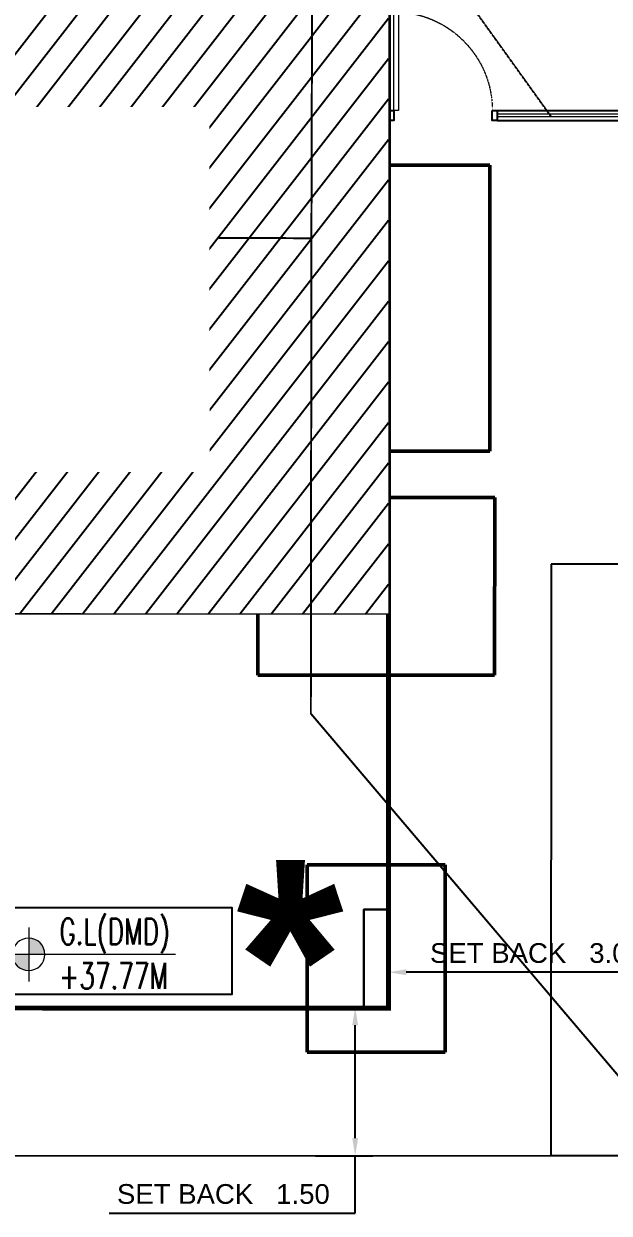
# Model space of a CAD drawing. Header units: centimetres. Extents: x -6122352 to 4157695, y -1694241 to 1947892.
# Drawn here: x 194955 to 200890, y -199364 to -187304 of the extents above; entities that cross this region are included whole.
import ezdxf
from ezdxf.xclip import XClip

# ---------------------------------------------------------------- set-up
doc = ezdxf.new("R2010")
doc.units = ezdxf.units.CM
doc.header["$MEASUREMENT"] = 0
doc.header["$XCLIPFRAME"] = 2
doc.header["$PDMODE"] = 66
doc.header["$PDSIZE"] = 100
for name, pattern in [('23585-XR-AR-END-GROUND FLOOR$0$XR-END-GROUND FLOOR PLAN$0$HIDDEN2', [0.1875, 0.125, -0.0625]), ('DASHED2', [0.375, 0.25, -0.125]), ('XR-AR-END-SETTING OUT PLAN$0$23261-XR-AR-SI-GF$0$HIDDEN', [0.375, 0.25, -0.125]), ('XR-AR-END-SETTING OUT PLAN$0$23585-XR-AR-END-GROUND FLOOR$0$23261-XR-AR-SI-GF$0$HIDDEN', [0.375, 0.25, -0.125]), ('XR-AR-END-SETTING OUT PLAN$0$23585-XR-AR-END-GROUND FLOOR$0$945-4P-1-101-GROUND FLOOR PLAN$0$XR-MIDDLE-GROUND FLOOR PLAN$0$HIDDEN2', [0.1875, 0.125, -0.0625]), ('XR-AR-END-SETTING OUT PLAN$0$23585-XR-AR-END-GROUND FLOOR$0$XR-END-GROUND FLOOR PLAN$0$HIDDEN2', [0.1875, 0.125, -0.0625]), ('XR-AR-END-SETTING OUT PLAN$0$23585-XR-AR-END-GROUND FLOOR$0$XR-END-GROUND FLOOR PLAN$0$xf_6a1$0$DASHED', [0.75, 0.5, -0.25])]:
    doc.linetypes.add(name, pattern=pattern)
doc.layers.add('08-Compound Wall-3', color=5, linetype='Continuous', lineweight=25, true_color=0x0000ff)
doc.layers.add('23585-XR-AR-DAMAC PLOT LIMITS$0$1-End units', color=7, linetype='Continuous', lineweight=5, true_color=0xf8991e)
for name, color, linetype in [('23585-XR-AR-BOUNDARY WALLS AND SETBACKS$0$setback', 7, 'XR-AR-END-SETTING OUT PLAN$0$23261-XR-AR-SI-GF$0$HIDDEN'), ('@MI-MEP', 7, 'Continuous'), ('@MI-REF LAYER', 7, 'Continuous'), ('B_TH_6', 7, 'Continuous'), ('XR-AR-END-SETTING OUT PLAN$0$23585-XR-AR-END-GROUND FLOOR$0$A-Flor-Strs', 1, 'Continuous'), ('XREF1$0$S-LEVELS', 2, 'Continuous'), ('XREF1$0$TYPICAL NEW PROFILE', 3, 'Continuous')]:
    doc.layers.add(name, color=color, linetype=linetype)
for name, color, linetype, lineweight in [('23585-XR-AR-END-GROUND FLOOR$0$A-LOVR-PLAN', 251, 'Continuous', 9), ('@ Foundations', 4, 'DASHED2', 50), ('A-ANNO-TEXT', 3, 'Continuous', 25), ('XR-AR-END-SETTING OUT PLAN$0$23585-XR-AR-END-GROUND FLOOR$0$A-DOOR-FULL', 1, 'Continuous', 9), ('XR-AR-END-SETTING OUT PLAN$0$23585-XR-AR-END-GROUND FLOOR$0$A-EQUP-KITN-PLAN', 202, 'Continuous', 9), ('XR-AR-END-SETTING OUT PLAN$0$23585-XR-AR-END-GROUND FLOOR$0$A-FLOR-OVHD', 9, 'XR-AR-END-SETTING OUT PLAN$0$23585-XR-AR-END-GROUND FLOOR$0$23261-XR-AR-SI-GF$0$HIDDEN', 15), ('XR-AR-END-SETTING OUT PLAN$0$23585-XR-AR-END-GROUND FLOOR$0$A-GLAZ-SILL', 8, 'Continuous', 5), ('XR-AR-END-SETTING OUT PLAN$0$23585-XR-AR-END-GROUND FLOOR$0$A-GLAZ-WNDO', 232, 'Continuous', 9), ('XR-AR-END-SETTING OUT PLAN$0$23585-XR-AR-END-GROUND FLOOR$0$A-LOVR-PLAN', 111, 'Continuous', 9), ('XR-AR-END-SETTING OUT PLAN$0$23585-XR-AR-END-GROUND FLOOR$0$A-WALL', 7, 'Continuous', 30), ('XR-AR-END-SETTING OUT PLAN$0$23585-XR-AR-END-GROUND FLOOR$0$S-COLS', 51, 'Continuous', 40), ('XR-AR-END-SETTING OUT PLAN$0$23585-XR-AR-END-GROUND FLOOR$0$S-COLS-PATT', 8, 'Continuous', 5), ('XREF1$0$36-TAGLVL', 23, 'Continuous', 9)]:
    doc.layers.add(name, color=color, linetype=linetype, lineweight=lineweight)
doc.styles.add('Arial', font='arialbd.ttf')
doc.styles.add('DIMTEXT', font='romans.shx', dxfattribs={"width": 0.8})
doc.styles.get("Standard").update_dxf_attribs({"font": 'arial.ttf'})
doc.styles.add('XREF1$0$DLT_TEXT', font='romans.shx', dxfattribs={"width": 0.7})
doc.dimstyles.new('DIM-25', dxfattribs={"dimscale": 25, "dimtxt": 2.5, "dimasz": 2.5, "dimexe": 1.25, "dimexo": 0.625, "dimgap": 1, "dimtad": 1, "dimdec": 0, "dimdsep": 46, "dimtxsty": 'DIMTEXT', "dimblk": 'AROW', "dimcen": 2.5, "dimse1": 1, "dimse2": 1, "dimclrd": 1, "dimclre": 1, "dimclrt": 2, "dimadec": 0, "dimazin": 0, "dimtfac": 1, "dimtdec": 0, "dimtmove": 0, "dimatfit": 3, "dimfxl": 1, "dimarcsym": 0})
doc.dimstyles.new('LEADER', dxfattribs={"dimtxt": 0.18, "dimasz": 0.25, "dimexe": 0.18, "dimexo": 0.0625, "dimgap": 0.09, "dimtad": 0, "dimtih": 1, "dimtoh": 1, "dimdec": 4, "dimzin": 0, "dimdsep": 46, "dimtxsty": 'Standard', "dimblk": 'DOT', "dimcen": 0.09, "dimadec": 0, "dimazin": 0, "dimtfac": 1, "dimtdec": 4, "dimtofl": 0, "dimtmove": 0, "dimatfit": 3, "dimldrblk": 'DOT', "dimfxl": 1, "dimtolj": 1, "dimtzin": 0, "dimarcsym": 0})
doc.dimstyles.get("Standard").update_dxf_attribs({"dimtxt": 5, "dimasz": 0.5, "dimexe": 0.18, "dimexo": 0.0625, "dimgap": 0.09, "dimtad": 0, "dimtih": 1, "dimtoh": 1, "dimdec": 0, "dimzin": 0, "dimdsep": 46, "dimtxsty": 'Standard', "dimcen": 0.09, "dimadec": 0, "dimazin": 0, "dimtfac": 1, "dimtdec": 0, "dimtofl": 0, "dimtmove": 0, "dimatfit": 3, "dimfxl": 1, "dimtolj": 1, "dimtzin": 0, "dimarcsym": 0})

# ---------------------------------------------------------------- blocks, each defined once
blk = doc.blocks.new('23585-XR-AR-BOUNDARY WALLS AND SETBACKS')
at = {"layer": '23585-XR-AR-BOUNDARY WALLS AND SETBACKS$0$setback', "ltscale": 40, "const_width": 0.05}
blk.add_lwpolyline([(496671.3588816111, 2768910.086935761), (496656.9816435174, 2768923.260532122), (496652.8267570555, 2768918.72615671), (496648.7733982169, 2768914.302401632), (496644.7199982171, 2768909.878601632), (496640.6668023882, 2768905.455006183), (496636.6133982163, 2768901.031201632), (496632.5599982173, 2768896.607401631), (496628.5063484076, 2768892.183547273), (496624.3500695526, 2768887.647603805), (496638.7270828215, 2768874.473577055), (496642.8835524818, 2768879.009850921), (496646.9369508895, 2768883.433649182), (496650.9905757942, 2768887.857476362), (496655.0439508896, 2768892.281249183), (496659.0973737101, 2768896.704874088), (496663.1507508897, 2768901.128649183), (496667.20415089, 2768905.552449183), (496671.3588816111, 2768910.086935761)], dxfattribs=at)
blk = doc.blocks.new('A$C9d9485f6')
at = {"layer": 'A-ANNO-TEXT', "rotation": 312.4881850805905}
blk.add_blockref('23585-XR-AR-BOUNDARY WALLS AND SETBACKS', (-2377088.534775567, -1504219.252137818), dxfattribs=at)
blk = doc.blocks.new('23585-XR-AR-DAMAC PLOT LIMITS')
at = {"layer": '23585-XR-AR-DAMAC PLOT LIMITS$0$1-End units', "color": 251, "true_color": 0x636466}
blk.add_lwpolyline([(496650.6149000004, 2768920.752900001), (496656.7965000002, 2768927.4991), (496674.4914999995, 2768911.285499999), (496668.3101000004, 2768904.539100001)], close=True, dxfattribs=at)
blk = doc.blocks.new('A$Cf093b529')
at = {"layer": 'A-ANNO-TEXT'}
blk.add_blockref('23585-XR-AR-DAMAC PLOT LIMITS', (-495391.9901121984, -2768603.441896566), dxfattribs=at)
blk = doc.blocks.new('A$Cdfac6afe')
at = {"color": 1, "true_color": 0xeb0000, "const_width": 0.008}
blk.add_lwpolyline([(54.30210460536182, -0.0001132907345890999), (54.30212188418955, -23.99998516379856), (45.15206074342132, -24.00014000432566), (39.15205590939149, -24.00017810286954), (33.15205107722431, -24.00021620094776), (27.15219370182604, -24.00011918554083), (21.1521888691932, -24.00015728361905), (15.15204892121255, -24.00004792306572), (9.152044089045376, -24.00008602114394), (-0.0005602119490504265, -24.00012975861318), (0, 0), (9.152174268849194, -7.903296500444412e-05), (15.15231421589851, -0.0001883944496512413), (21.15231904899701, -0.0001502949744462967), (27.15232388256118, -0.000112197594717145), (33.15204614261165, -6.175367161631584e-05), (39.15205097524449, -2.365559339523315e-05), (45.15205580927432, 1.444295048713684e-05)], close=True, dxfattribs=at)
blk = doc.blocks.new('*U35')
for points in [[(91, -5.684341886080801e-14), (41, -5.684341886080801e-14), (41, 1021), (91, 1021)], [(0, 0), (38, -5.684341886080801e-14), (38, -50), (50, -50), (50, -249.999999999997), (0, -249.999999999997)], [(1100, 2.842170943040401e-14), (1062, -2.842170943040401e-14), (1062, -49.99999999999997), (1050, -49.99999999999997), (1050, -249.999999999997), (1100, -249.999999999997)]]:
    blk.add_lwpolyline(points, close=True)
at = {"color": 8, "linetype": 'XR-AR-END-SETTING OUT PLAN$0$23585-XR-AR-END-GROUND FLOOR$0$XR-END-GROUND FLOOR PLAN$0$HIDDEN2'}
blk.add_arc((41, -5.684341886080801e-14), 1021, 1.594950045944486e-15, 90, dxfattribs=at)
at = {"layer": 'XR-AR-END-SETTING OUT PLAN$0$23585-XR-AR-END-GROUND FLOOR$0$A-GLAZ-SILL', "linetype": 'XR-AR-END-SETTING OUT PLAN$0$23585-XR-AR-END-GROUND FLOOR$0$945-4P-1-101-GROUND FLOOR PLAN$0$XR-MIDDLE-GROUND FLOOR PLAN$0$HIDDEN2', "ltscale": 3}
blk.add_lwpolyline([(0, 0), (1100, 0), (1100, -249.999999999997), (0, -249.999999999997)], close=True, dxfattribs=at)
blk = doc.blocks.new('*U37')
for points in [[(91, -5.684341886080801e-14), (41, -5.684341886080801e-14), (41, 1021), (91, 1021)], [(0, 0), (38, -5.684341886080801e-14), (38, -50), (50, -50), (50, -109.9999999801787), (0, -109.9999999801787)], [(1100, 2.842170943040401e-14), (1062, -2.842170943040401e-14), (1062, -49.99999999999997), (1050, -49.99999999999997), (1050, -109.9999999801786), (1100, -109.9999999801786)]]:
    blk.add_lwpolyline(points, close=True)
at = {"color": 8, "linetype": 'XR-AR-END-SETTING OUT PLAN$0$23585-XR-AR-END-GROUND FLOOR$0$XR-END-GROUND FLOOR PLAN$0$HIDDEN2'}
blk.add_arc((41, -5.684341886080801e-14), 1021, 1.594950045944486e-15, 90, dxfattribs=at)
at = {"layer": 'XR-AR-END-SETTING OUT PLAN$0$23585-XR-AR-END-GROUND FLOOR$0$A-GLAZ-SILL', "linetype": 'XR-AR-END-SETTING OUT PLAN$0$23585-XR-AR-END-GROUND FLOOR$0$945-4P-1-101-GROUND FLOOR PLAN$0$XR-MIDDLE-GROUND FLOOR PLAN$0$HIDDEN2', "ltscale": 3}
blk.add_lwpolyline([(0, 0), (1100, 0), (1100, -109.9999999801786), (0, -109.9999999801786)], close=True, dxfattribs=at)
blk = doc.blocks.new('XR-AR-END-SETTING OUT PLAN$0$23585-XR-AR-END-GROUND FLOOR$0$XR-END-GROUND FLOOR PLAN$0$A$C45491A9B')
blk.add_lwpolyline([(-50, 0), (0, 0), (0, 1000), (-50, 1000)], close=True)
at = {"color": 8, "linetype": 'XR-AR-END-SETTING OUT PLAN$0$23585-XR-AR-END-GROUND FLOOR$0$XR-END-GROUND FLOOR PLAN$0$HIDDEN2'}
blk.add_arc((0, -4.547473508864641e-13), 1000, 90, 180, dxfattribs=at)
blk = doc.blocks.new('XR-AR-END-SETTING OUT PLAN$0$23585-XR-AR-END-GROUND FLOOR$0$A$C75a8815d')
at = {"layer": 'XR-AR-END-SETTING OUT PLAN$0$23585-XR-AR-END-GROUND FLOOR$0$S-COLS', "color": 252, "lineweight": 30}
for points in [[(-0.02841067314147949, 3499.999932765961), (-0.02841019630432129, 2699.999933242798), (249.9715893268585, 2699.999932765961), (249.9715902805328, 3499.999933004379)], [(3.814697265625e-06, 0.001664876937866211), (3.814697265625e-06, 550.001665353775), (250.0000038146973, 550.0016646385193), (250.0000038146973, 0.001665115356445312)], [(-0.02838230133056641, -3999.998283624649), (-0.0283818244934082, -2999.99828338623), (249.9716181755066, -2999.998282670975), (249.9716184139252, -3999.998283147812)]]:
    blk.add_lwpolyline(points, close=True, dxfattribs=at)
blk = doc.blocks.new('23585-XR-AR-END-GROUND FLOOR$0$XR-END-GROUND FLOOR PLAN$0$A$C45491A9B')
blk.add_lwpolyline([(-50, 0), (0, 0), (0, 1000), (-50, 1000)], close=True)
at = {"color": 8, "linetype": '23585-XR-AR-END-GROUND FLOOR$0$XR-END-GROUND FLOOR PLAN$0$HIDDEN2'}
blk.add_arc((0, -4.547473508864641e-13), 1000, 90, 180, dxfattribs=at)
blk = doc.blocks.new('XR-AR-END-SETTING OUT PLAN')
at = {"layer": '08-Compound Wall-3'}
for p, q in [((1900.044146533911, 10600.0005848068), (-523.2971514484661, 10600.00058478686)), ((1900.044146533911, 10500.00058480681), (-523.2971514474184, 10500.00058478684))]:
    blk.add_line(p, q, dxfattribs=at)
for points in [[(1950.044146533911, 10600.00060864944), (1900.044146533911, 10600.00060864944), (1900.044145320485, 10500.00060864944), (1950.044146842208, 10500.00060864944)], [(3000.044145816123, 10600.00056898237), (2950.044145816123, 10600.00056898237), (2950.044144602697, 10500.00056898237), (3000.04414612442, 10500.00056898237)]]:
    blk.add_lwpolyline(points, close=True, dxfattribs=at)
at = {"layer": '23585-XR-AR-END-GROUND FLOOR$0$A-LOVR-PLAN'}
blk.add_lwpolyline([(1900.044146839268, 10534.99812595142), (1900.044146839268, 10564.99812595142), (-523.3010777489098, 10564.99812655811), (-523.3010777489098, 10534.99812655811)], close=True, dxfattribs=at)
blk.add_lwpolyline([(1900.044146533911, 10600.00063503276), (1900.044146533911, 10500.00063249208)], dxfattribs=at)
at = {"layer": 'XR-AR-END-SETTING OUT PLAN$0$23585-XR-AR-END-GROUND FLOOR$0$A-EQUP-KITN-PLAN', "color": 8}
for p, q in [((3850.109238997102, 11100.00033140182), (3850.107901349664, 13149.99880361557)), ((5650.107138469815, 11100.00778436661), (3850.109238997102, 11100.00033140182))]:
    blk.add_line(p, q, dxfattribs=at)
at = {"layer": 'XR-AR-END-SETTING OUT PLAN$0$23585-XR-AR-END-GROUND FLOOR$0$A-EQUP-KITN-PLAN', "color": 8, "linetype": 'XR-AR-END-SETTING OUT PLAN$0$23585-XR-AR-END-GROUND FLOOR$0$XR-END-GROUND FLOOR PLAN$0$xf_6a1$0$DASHED'}
blk.add_line((5650.107175782323, 10900.00331449509), (3850.106041803956, 10900.00036239624), dxfattribs=at)
at = {"layer": 'XR-AR-END-SETTING OUT PLAN$0$23585-XR-AR-END-GROUND FLOOR$0$A-FLOR-OVHD', "color": 8, "ltscale": 5}
for p, q in [((5650.107102051377, 12949.99724912643), (5650.107101693749, 11300.00188589096)), ((5750.105340138078, 12949.99724960327), (5750.107102289796, 11300.00188541412)), ((3250.106041446328, 11000.02068042755), (3750.106041744351, 10499.99855422974)), ((3750.106041803956, 10999.99855422974), (3250.106041803956, 10499.99855327606)), ((4150.149359419942, 9210.30683708191), (3250.158987239003, 9610.350899219513)), ((3250.158987298608, 9210.306836605072), (4150.149360194802, 9610.350899219513))]:
    blk.add_line(p, q, dxfattribs=at)
at = {"layer": 'XR-AR-END-SETTING OUT PLAN$0$23585-XR-AR-END-GROUND FLOOR$0$A-FLOR-OVHD', "color": 8}
blk.add_line((3200.106140449643, 10249.99855422974), (3200.106631532311, 8999.99834060669), dxfattribs=at)
at = {"layer": 'XR-AR-END-SETTING OUT PLAN$0$23585-XR-AR-END-GROUND FLOOR$0$A-FLOR-OVHD', "color": 8, "ltscale": 5}
blk.add_lwpolyline([(3250.158987298608, 9210.306836605072), (4150.149359419942, 9210.30683708191), (4150.149360194802, 9610.350899219513), (3250.158987239003, 9610.350899219513)], close=True, dxfattribs=at)
at = {"layer": 'XR-AR-END-SETTING OUT PLAN$0$23585-XR-AR-END-GROUND FLOOR$0$A-Flor-Strs', "color": 8}
for p, q in [((3000.102111771703, 10249.9985537529), (3000.102079167962, 8999.993498325348)), ((3300.102112427354, 10249.99855422974), (3300.102079108357, 8999.99349784851)), ((3300.102093592286, 9549.99603509903), (3171.357380345464, 9681.451865673065)), ((3000.102095738053, 9549.996026039124), (3300.102093592286, 9549.99603509903)), ((3300.102093592286, 9549.99603509903), (3171.35738016665, 9418.540202617645))]:
    blk.add_line(p, q, dxfattribs=at)
at = {"layer": 'XR-AR-END-SETTING OUT PLAN$0$23585-XR-AR-END-GROUND FLOOR$0$A-GLAZ-SILL', "color": 8}
blk.add_line((3250.100986972451, 6049.997144699097), (3250.10133947432, 8199.998291492462), dxfattribs=at)
at = {"layer": 'XR-AR-END-SETTING OUT PLAN$0$23585-XR-AR-END-GROUND FLOOR$0$A-GLAZ-WNDO', "color": 8}
for p, q in [((3000.101339235902, 8199.998291015625), (3000.101339116693, 8149.998291015625)), ((3150.101339295506, 8149.998290538788), (3000.101339116693, 8149.998291015625)), ((3150.100986912847, 6099.997143745422), (3150.101339116693, 8199.998291015625)), ((3150.101339116693, 8199.998291015625), (3150.101339295506, 8149.998290538788)), ((3000.101213410497, 7447.998108863831), (3000.101213350892, 7497.998109340668)), ((3000.101213350892, 7497.998109340668), (3150.101213827729, 7497.998108386993)), ((3150.101213827729, 7497.998108386993), (3150.101213887334, 7447.998108863831)), ((3150.101213887334, 7447.998108863831), (3000.101213410497, 7447.998108863831)), ((3000.100987270474, 6746.998107910156), (3000.100986436009, 6796.998108863831)), ((3000.100986436009, 6796.998108863831), (3150.100987270474, 6796.998108863831)), ((3150.100987270474, 6796.998108863831), (3150.100986376405, 6746.998108863831)), ((3150.100986376405, 6746.998108863831), (3000.100987270474, 6746.998107910156)), ((3000.100986972451, 6049.997144699097), (3000.100986972451, 6099.997144699097)), ((3000.100986972451, 6099.997144699097), (3150.100986912847, 6099.997143745422)), ((3000.100986972451, 6049.997144699097), (3250.100986972451, 6049.997144699097)), ((3150.100986912847, 6099.997143745422), (3150.100987151265, 6049.997144699097))]:
    blk.add_line(p, q, dxfattribs=at)
for points in [[(3000.101213350892, 7497.998109340668), (3000.101339116693, 8149.998291015625)], [(3250.122793927789, 8199.997313976288), (3000.101339235902, 8199.998291015625)], [(3050.101339116693, 8149.998291015625), (3050.101213350892, 7497.998108863831)], [(3000.100986972451, 6099.997144699097), (3000.101213410497, 7447.998108863831)], [(3050.101213291287, 7447.998109340668), (3050.100986912847, 6796.998107910156)], [(3050.100986853242, 6746.998108386993), (3050.1009863168, 6099.997145175934)]]:
    blk.add_lwpolyline(points, dxfattribs=at)
at = {"layer": 'XR-AR-END-SETTING OUT PLAN$0$23585-XR-AR-END-GROUND FLOOR$0$A-LOVR-PLAN', "color": 8}
for points in [[(1950.100967422128, 10600.00060844421), (1900.100967302918, 10600.00060892105), (1900.100966289639, 10500.00060892105), (1950.100967779756, 10500.00060939789)], [(3000.100967124104, 10600.00057029724), (2950.10096617043, 10600.0005698204), (2950.100965276361, 10500.00057029724), (3000.100966647267, 10500.0005698204)]]:
    blk.add_lwpolyline(points, close=True, dxfattribs=at)
blk.add_lwpolyline([(1900.100967183709, 10600.00063562393), (1900.100967362523, 10500.00063371658)], dxfattribs=at)
at = {"layer": 'XR-AR-END-SETTING OUT PLAN$0$23585-XR-AR-END-GROUND FLOOR$0$A-WALL', "color": 8}
for points in [[(9250.102083459496, 6650.001490592957), (9050.100989297032, 6650.001235485077), (9050.10098965466, 8750.000639915466), (6850.11106570065, 8750.002635478973), (6850.111066058278, 8700.0026679039), (6750.111065879464, 8700.002668380737), (6750.111065879464, 8750.000871658325), (6650.111065939069, 8750.000871658325), (6650.111065283418, 8850.002022743225), (6950.111065164208, 8850.002250671387), (6950.111065879464, 8899.99970960617), (7050.111065879464, 8899.99970817566), (7050.11106570065, 8850.002797603607), (9050.099628582597, 8850.000640392303), (9050.10098899901, 10349.9981546402), (7050.11106581986, 10349.99975156784), (7050.111065998673, 9799.999710083008), (6950.11106570065, 9799.999708652496), (6950.112433806062, 10550.00580835342), (7050.108891561627, 10550.00580835342), (7050.104876235127, 10449.99988079071), (9050.099116638303, 10449.9981546402), (9049.948119357228, 19523.36598014832), (9249.950268521905, 19523.36597967148)], [(5650.105998054147, 10500.00084495544), (5750.106065586209, 10500.00084400177), (5750.107102289796, 11300.00188541412), (5650.107101693749, 11300.00188589096)], [(4790.1072358042, 8749.999267578125), (3250.101112738252, 8749.997854709625), (3250.123472645879, 8199.998291492462), (3000.123275354505, 8199.998291015625), (3000.100934281945, 8999.998242855072), (4540.107388034463, 8999.998847484589), (4540.107358470559, 9049.998554706573), (4790.107358232141, 9049.99855518341)], [(5650.11106570065, 8750.000054359436), (4790.107256367803, 8749.999291419983), (4790.107256188989, 8850.000108718872), (5650.111065641046, 8850.001082897186)], [(3250.12934859097, 5750.006791114807), (3250.100409820676, 5750.006854534149), (3250.100986972451, 6049.997144699097), (3000.129348531365, 6049.997144699097), (3000.129348650575, 5499.999974727631), (3250.129348769784, 5500.006791591644)], [(3250.129348710179, 5499.998108386993), (7760.105232134461, 5500.00174665451), (7760.105232253671, 5750.00045633316), (3250.129348531365, 5749.997789859772)]]:
    blk.add_lwpolyline(points, close=True, dxfattribs=at)
for points in [[(3850.106042101979, 10500.01968860626), (5750.107330158353, 10500.00084400177), (5750.107415214181, 10250.00188541412), (4790.107357934117, 10249.9985537529), (4790.107358291745, 10149.99855566025), (4540.107357993722, 10149.99855566025), (4540.10735835135, 10249.9985537529), (3000.102095916867, 10249.99855327606), (3000.102079048753, 11999.99910259247), (3250.104392960668, 11999.99910163879), (3250.104392841458, 11100.02067995071), (3850.106042161584, 11100.02068090439), (3850.10604198277, 10499.99947547913)], [(3750.106041803956, 10700.02068090439), (3750.106041803956, 10999.99855422974), (3450.106041863561, 11000.02068042755), (3250.106041446328, 11000.02068042755), (3250.106041803956, 10499.99855327606), (3750.106041744351, 10499.99855422974), (3750.106041803956, 10700.02068090439)]]:
    blk.add_lwpolyline(points, dxfattribs=at)
at = {"layer": '23585-XR-AR-END-GROUND FLOOR$0$A-LOVR-PLAN'}
blk.add_blockref('23585-XR-AR-END-GROUND FLOOR$0$XR-END-GROUND FLOOR PLAN$0$A$C45491A9B', (2950.044147029549, 10600.00058481902), dxfattribs=at)
at = {"layer": 'XR-AR-END-SETTING OUT PLAN$0$23585-XR-AR-END-GROUND FLOOR$0$A-DOOR-FULL', "color": 8, "xscale": -1, "rotation": 270}
blk.add_blockref('*U35', (4790.107358232141, 9049.99855518341), dxfattribs=at)
at = {"layer": 'XR-AR-END-SETTING OUT PLAN$0$23585-XR-AR-END-GROUND FLOOR$0$A-DOOR-FULL', "color": 8, "xscale": 0.9090909090912127, "yscale": 0.9090909090912127, "zscale": 0.9090909090912127, "rotation": 179.9999999999999}
blk.add_blockref('*U37', (6650.111066237092, 8750.001082897186), dxfattribs=at)
at = {"layer": 'XR-AR-END-SETTING OUT PLAN$0$23585-XR-AR-END-GROUND FLOOR$0$A-LOVR-PLAN', "color": 8}
blk.add_blockref('XR-AR-END-SETTING OUT PLAN$0$23585-XR-AR-END-GROUND FLOOR$0$XR-END-GROUND FLOOR PLAN$0$A$C45491A9B', (2950.100967720151, 10600.00058603287), dxfattribs=at)
at = {"layer": 'XR-AR-END-SETTING OUT PLAN$0$23585-XR-AR-END-GROUND FLOOR$0$S-COLS-PATT', "color": 8}
blk.add_blockref('XR-AR-END-SETTING OUT PLAN$0$23585-XR-AR-END-GROUND FLOOR$0$A$C75a8815d', (3000.129344239831, 5499.998310089111), dxfattribs=at)
blk = doc.blocks.new('END UNIT')
at = {"xscale": 0.001, "yscale": 0.001, "zscale": 0.001}
blk.add_blockref('XR-AR-END-SETTING OUT PLAN', (-9.150201729830158, 0), dxfattribs=at)
blk = doc.blocks.new('TH_6')
at = {"xscale": -1}
blk.add_blockref('END UNIT', (495838.3053798437, 2769163.996563952), dxfattribs=at)
at = {"insert": (495843.455378481, 2769166.996563945), "char_height": 2, "attachment_point": 2, "style": 'Arial'}
blk.add_mtext('\\pxqc;*', dxfattribs=at)
blk = doc.blocks.new('23585-XR-AR-MALDIVE-3$0$TH_6')
at = {"layer": 'B_TH_6', "xscale": 1.000019685734281, "yscale": 1.000019685734281, "zscale": 1.000019685734281}
blk.add_blockref('TH_6', (-9.760182827245444, -54.51303543616086), dxfattribs=at)
at = {"layer": '@ Foundations', "linetype": 'DASHED2', "ltscale": 25}
for points in [[(495843.1811675411, 2769171.14185416), (495843.1811675406, 2769174.041854159), (495845.4811675409, 2769174.041854159), (495845.4811675409, 2769171.14185416)], [(495845.5311675407, 2769168.87185416), (495843.1311675413, 2769168.871854159), (495843.1311675408, 2769170.671854159), (495845.5311675407, 2769170.671854159)], [(495843.6311675408, 2769165.046854159), (495843.6311675408, 2769166.946854159), (495845.0311675407, 2769166.946854159), (495845.0311675407, 2769165.046854159)]]:
    blk.add_lwpolyline(points, close=True, dxfattribs=at)
blk = doc.blocks.new('_Dot')
at = {"color": 0, "linetype": 'ByBlock', "lineweight": -2}
blk.add_line((-0.5, 0), (-1, 0), dxfattribs=at)
at = {"color": 0, "linetype": 'ByBlock', "const_width": 0.5}
blk.add_lwpolyline([(-0.25, 0, 1), (0.25, 0, 1)], format="xyb", close=True, dxfattribs=at)
blk = doc.blocks.new('XREF1$0$LVL  ATTR')
at = {"color": 7}
blk.add_wipeout([(-0.33727806633866564, 0.38352486299273547), (1.8973092599409713, 0.38352486299273547), (1.8973092599409713, -0.45047952129880775), (-0.33727806633866564, -0.4504795212988073)], dxfattribs=at)
at = {"layer": 'XREF1$0$36-TAGLVL', "extrusion": (-4.888139810645865e-07, 1.406522031717416e-17, 0.9999999999998805)}
h = blk.add_hatch(color=252, dxfattribs=at)
h.paths.add_polyline_path([(-0.06536514837319736, 0.1562500046566129, 0.4142135623730951), (-0.2216151483731973, 4.656612873077392e-09), (-0.06536514837319736, 4.656612873077392e-09)])
h.paths.add_polyline_path([(0.09088485162680264, 4.656612873077392e-09), (-0.06536514837319736, 4.656612873077392e-09), (-0.06536514837319736, -0.1562499953433871, 0.4142135623730951)])
at = {"layer": 'XREF1$0$36-TAGLVL', "extrusion": (-4.888139810645865e-07, 1.406522031717408e-17, 0.9999999999998805)}
for p, q in [((-0.06536515014719235, -0.2604166821887048), (-0.06536515014719235, 0.2604166511446238)), ((1.351057254982072, -1.396983861923218e-08, 5.262988010916589e-07), (-0.3253053234689158, -1.396983861923218e-08, -1.018362459642307e-07))]:
    blk.add_line(p, q, dxfattribs=at)
blk.add_circle((-0.06536514830387681, -4.494034574497252e-25, 3.195139836529895e-08), 0.15625, dxfattribs=at)
at = {"layer": 'XREF1$0$S-LEVELS', "color": 1}
blk.add_lwpolyline([(-0.3372780663386656, 0.3835248629927364), (1.897309259940972, 0.3835248629927364), (1.897309259940972, -0.4504795212988069), (-0.3372780663386656, -0.4504795212988069)], close=True, dxfattribs=at)
at = {"layer": 'XREF1$0$TYPICAL NEW PROFILE', "color": 3, "style": 'XREF1$0$DLT_TEXT', "width": 0.7}
for tag, p in [('+0.00M', (0.2413431143818681, 0.067100426539497, -0.0001437184612911057)), ('S.S.L', (0.2413431143818681, -0.3452672204089993, -0.0001437184612911057))]:
    blk.add_attdef(tag, p, '', height=0.2500000000000001, dxfattribs=at)
blk = doc.blocks.new('AROW')
at = {"color": 1, "ltscale": 100}
for p, q in [((0, 0), (-3, 0)), ((-1.455191522836685e-11, -1), (-1.455191522836685e-11, 1))]:
    blk.add_line(p, q, dxfattribs=at)
blk.add_solid([(-1.279999999998836, 0.2133333333331393), (-1.279999999998836, -0.2133333333331393), (0, 0)], dxfattribs=at)
blk = doc.blocks.new('*D637')
at = {"layer": '@MI-REF LAYER', "color": 1, "lineweight": -2, "transparency": 16777216}
for p, q in [((200302.4404711813, -198783.4466655993), (200303.5069783401, -192783.695762514)), ((201592.9254256797, -192783.7999676952), (200303.3820005619, -192783.5707402962)), ((201591.8588740813, -198783.8008707766), (200302.3154489635, -198783.5716433775))]:
    blk.add_line(p, q, dxfattribs=at)
at = {"layer": 'Defpoints', "color": 0, "transparency": 16777216}
for p in [(200303.5070005599, -192783.570762516), (201593.0504256777, -192783.799989915), (201591.9838740793, -198783.8008929964)]:
    blk.add_point(p, dxfattribs=at)
at = {"layer": '@MI-REF LAYER', "color": 1, "lineweight": -2, "transparency": 16777216, "xscale": 0.125, "yscale": 0.125, "zscale": 0.125}
for p, rotation in [((200303.5070005599, -192783.570762516), 89.98981518410335), ((200302.4404489615, -198783.5716655973), 269.9898151841033)]:
    blk.add_blockref('AROW', p, dxfattribs=dict(at, rotation=rotation))
at = {"layer": '@MI-REF LAYER', "color": 2, "transparency": 16777216, "insert": (200302.8487247627, -195783.5711918368), "char_height": 0.15, "attachment_point": 5, "rotation": 89.98981518410335, "style": 'DIMTEXT'}
blk.add_mtext('6000001', dxfattribs=at)
blk = doc.blocks.new('*D545')
at = {"color": 0, "lineweight": -2, "transparency": 16777216}
for p, q in [((494370.4976181765, 2767861.931651613), (494370.9284715848, 2767861.931651613)), ((494370.7484715848, 2767860.60707867), (494370.7484715848, 2767861.751651613)), ((494370.3477099371, 2767860.427078669), (494370.9284715848, 2767860.427078669)), ((494370.7484715848, 2767859.845401807), (494370.7484715848, 2767860.427078669)), ((494368.2558658549, 2767859.845401807), (494370.7484715848, 2767859.845401807))]:
    blk.add_line(p, q, dxfattribs=at)
at = {"color": 0, "transparency": 16777216}
for points in [[(494370.7184715848, 2767861.751651613), (494370.7784715848, 2767861.751651613), (494370.7484715848, 2767861.931651613)], [(494370.7184715848, 2767860.60707867), (494370.7784715848, 2767860.60707867), (494370.7484715848, 2767860.427078669)]]:
    blk.add_solid(points, dxfattribs=at)
at = {"layer": 'Defpoints', "color": 0, "transparency": 16777216}
for p in [(494370.4351181765, 2767861.931651613), (494370.7484715848, 2767861.931651613), (494370.2852099371, 2767860.427078669)]:
    blk.add_point(p, dxfattribs=at)
at = {"color": 0, "transparency": 16777216, "insert": (494369.4121687206, 2767860.038812447), "char_height": 0.2, "attachment_point": 5}
blk.add_mtext('\\A1;SET BACK   1.50', dxfattribs=at)
blk = doc.blocks.new('*D547')
at = {"color": 0, "lineweight": -2, "transparency": 16777216}
for p, q in [((494371.0861502138, 2767862.138339707), (494371.0861502138, 2767862.468989086)), ((494373.9058724899, 2767862.288989086), (494371.2661502138, 2767862.288989086)), ((494374.0858724899, 2767862.313838296), (494374.0858724899, 2767862.108989086))]:
    blk.add_line(p, q, dxfattribs=at)
at = {"color": 0, "transparency": 16777216}
for points in [[(494371.2661502138, 2767862.318989086), (494371.2661502138, 2767862.258989086), (494371.0861502138, 2767862.288989086)], [(494373.9058724899, 2767862.318989086), (494373.9058724899, 2767862.258989086), (494374.0858724899, 2767862.288989086)]]:
    blk.add_solid(points, dxfattribs=at)
at = {"layer": 'Defpoints', "color": 0, "transparency": 16777216}
for p in [(494374.0858724899, 2767862.376338296), (494371.0861502138, 2767862.288989086), (494371.0861502138, 2767862.075839707)]:
    blk.add_point(p, dxfattribs=at)
at = {"color": 0, "transparency": 16777216, "insert": (494372.5860113519, 2767862.48246794), "char_height": 0.2, "attachment_point": 5}
blk.add_mtext('\\A1;SET BACK   3.00', dxfattribs=at)
blk = doc.blocks.new('A$C501b3e2d')
at = {"color": 1, "true_color": 0xeb0000, "const_width": 0.008}
blk.add_lwpolyline([(54.30210460536182, -0.0001132907345890999), (54.30212188372388, -23.99998516403139), (45.15206074342132, -24.00014000432566), (39.15205590939149, -24.00017810286954), (33.15205107722431, -24.00021620094776), (27.15219370182604, -24.00011918554083), (21.1521888691932, -24.00015728361905), (15.15204892121255, -24.00004792306572), (9.152044089045376, -24.00008602114394), (-0.0005602119490504265, -24.00012975838035), (0, 0), (9.152174268383533, -7.903296500444412e-05), (15.15231421543285, -0.0001883944496512413), (21.15231904899701, -0.0001502949744462967), (27.15232388209552, -0.0001121978275477886), (33.15204614261165, -6.175367161631584e-05), (39.15205097524449, -2.365559339523315e-05), (45.15205580927432, 1.444295048713684e-05)], close=True, dxfattribs=at)
dim = blk.add_linear_dim(base=(51.30239820439601, -22.13813932286575), p1=(54.3021204804536, -22.05079011339694), p2=(51.30239820439601, -22.35128870233893), text='SET BACK   <>', dimstyle='Standard', override={"dimtxt": 0.2, "dimtad": 1, "dimtih": 0, "dimdec": 2})
dim.commit()
dim.dimension.update_dxf_attribs({"geometry": '*D547', "text_midpoint": (52.80225934245391, -21.94466046895832), "insert": (-494319.7837520094, -2767884.427128409)})
dim = blk.add_linear_dim(base=(50.96471957536414, -22.49547679629177), p1=(50.50145792745752, -24.00004974054173), p2=(50.65136616682867, -22.49547679722309), angle=90, text='SET BACK   <>', dimstyle='Standard', override={"dimtxt": 0.2, "dimtad": 1, "dimtih": 0, "dimdec": 2, "dimtmove": 1})
dim.commit()
dim.dimension.update_dxf_attribs({"geometry": '*D545', "text_midpoint": (50.96471956931055, -24.58172660274431), "dimtype": 128, "insert": (-494319.7837520094, -2767884.427128409)})

msp = doc.modelspace()

# ---------------------------------------------------------------- block references
at = {"layer": '@MI-MEP', "color": 10, "xscale": 1000, "yscale": 1000, "zscale": 1000, "rotation": 359.9900285576007}
msp.add_blockref('A$Cdfac6afe', (147354.1462922904, -174774.3753157409), dxfattribs=at)
at = {"layer": '@MI-REF LAYER', "xscale": 1000, "yscale": 1000, "zscale": 1000}
msp.add_blockref('A$C9d9485f6', (-23958.95045533385, 48155.57226163784), dxfattribs=at)
at = {"layer": '@MI-REF LAYER', "xscale": 1000, "yscale": 1000, "zscale": 1000, "rotation": 312.4882903633292}
msp.add_blockref('A$Cf093b529', (-891608.7329339073, 539022.7201118186), dxfattribs=at)

# ---------------------------------------------------------------- next in the draw order: block references
at = {"layer": '@MI-REF LAYER'}
ref = msp.add_blockref('23585-XR-AR-MALDIVE-3$0$TH_6', (-496138576.6226714, -2769274498.800779), dxfattribs=dict(at, xscale=1000, yscale=1000, zscale=1000, rotation=359.9898040391973))
XClip(ref).set_block_clipping_path([(495847.3922300867, 2769163.9971941216), (495847.39543188945, 2769187.936311596), (495838.31676110416, 2769187.8964212337), (495832.31675830134, 2769187.8963837423), (495826.3167534692, 2769187.8963462515), (495820.31703141355, 2769187.8962964136), (495814.31702637416, 2769187.896258923), (495808.3170215406, 2769187.8962214305), (495802.31687913626, 2769187.896331399), (495793.3616038712, 2769187.9364081295), (495793.3508954707, 2769163.997079878)])

# ---------------------------------------------------------------- next in the draw order: block references
at = {"layer": '@MI-REF LAYER', "color": 7}
ref = msp.add_blockref('XREF1$0$LVL  ATTR', (195072.8881296811, -196739.8904986137, -1.028711233885912e-09), dxfattribs=dict(at, xscale=-1051.480567989675, yscale=1051.480567989676, zscale=1051.480567989675, rotation=179.9900720295695))
ref.add_attrib('S.S.L', 'G.L(DMD)', (195315.9518200172, -196639.7609832744, -0.1511171703383116), dxfattribs={"layer": 'XREF1$0$TYPICAL NEW PROFILE', "color": 3, "height": 262.8701419974187, "rotation": 359.9900753206326, "style": 'XREF1$0$DLT_TEXT', "width": 0.7})
ref.add_attrib('+0.00M', '+37.77M ', (195313.6484575505, -197089.0955822764, -0.1511171703383116), dxfattribs={"layer": 'XREF1$0$TYPICAL NEW PROFILE', "color": 3, "height": 262.8701419974187, "rotation": 359.9900753206326, "style": 'XREF1$0$DLT_TEXT', "width": 0.7})

# ---------------------------------------------------------------- next in the draw order: dimensions: what is measured, and where the dimension line sits
at = {"layer": '@MI-REF LAYER', "color": 10}
dim = msp.add_aligned_dim(p1=(201591.9838740792, -198783.8008929963), p2=(201593.0504256776, -192783.799989915), distance=1289.5434454912452, dimstyle='DIM-25', override={"dimtxt": 0.006, "dimasz": 0.005, "dimexe": 0.005, "dimexo": 0.005, "dimgap": 0.002, "dimlfac": 1000, "dimse1": 0, "dimse2": 0, "dimtmove": 1}, dxfattribs=at)
dim.commit()
dim.dimension.update_dxf_attribs({"geometry": '*D637', "text_midpoint": (200302.8487247627, -195783.5711918368)})

# ---------------------------------------------------------------- next in the draw order: wipeouts: each hides what was drawn before it
at = {"color": 10}
msp.add_wipeout([(198652.9756713558, -193283.0341741783), (198655.56038286825, -179009.48125989918), (192407.0320688614, -179008.3531483149), (192405.5177468357, -179309.00614102208), (156604.56268152504, -179302.67270204728), (156604.66468535212, -179001.99820904477), (150354.3761512051, -179001.05638164657), (150352.22660348756, -193274.43890615515), (198652.96948456284, -193283.03417292034)], dxfattribs=at).dxf.layer = '@MI-REF LAYER'

# ---------------------------------------------------------------- next in the draw order: hatches: boundary and pattern name
at = {"layer": '@MI-REF LAYER', "transparency": 33554508}
h = msp.add_hatch(dxfattribs=at)
h.set_pattern_fill('ANSI31', color=256, scale=1999.999998458916, angle=186.7223562192661)
h.set_pattern_definition([(231.7223562192661, (2377468138.012326, 1503811052.832294), (196.2545353839104, -154.8681931350905), [])])
h.paths.add_polyline_path([(198652.9704295214, -193283.0341727923), (198655.5603827885, -179009.481259977), (192405.4366738899, -179009.8144404655), (192405.5177432849, -179308.9928290312), (156604.3118226964, -179302.62190096), (156604.3653194829, -179001.9981077398), (150354.376177097, -179000.8859239218), (150352.2253604671, -193274.4389058782)])

# ---------------------------------------------------------------- next in the draw order: linework, layer by layer
at = {"layer": '@MI-REF LAYER', "color": 1, "const_width": 20}
msp.add_lwpolyline([(201627.1293186625, -198729.6776816927), (197864.8992461396, -194298.0987040342), (197870.8812595709, -189478.4462716496), (196928.8946807529, -189474.9178261676), (197870.8812595709, -189478.4462716496), (197901.436981064, -178509.5808174609), (201634.67370805, -174889.0531755753)], dxfattribs=at)
at = {"layer": '@MI-REF LAYER', "const_width": 5.000000000000001}
msp.add_lwpolyline([(198652.9704295214, -193283.0341727923), (198655.5603827885, -179009.481259977), (192405.4366738899, -179009.8144404655), (192405.5177432849, -179308.9928290312), (156604.3118226964, -179302.62190096), (156604.3653194829, -179001.9981077398), (150354.376177097, -179000.8859239218), (150352.2253604671, -193274.4389058782)], close=True, dxfattribs=at)

# ---------------------------------------------------------------- next in the draw order: block references
at = {"layer": '@MI-REF LAYER', "color": 10, "xscale": 1000, "yscale": 1000, "zscale": 1000, "rotation": 359.9897739949772}
msp.add_blockref('A$C501b3e2d', (147354.1464955246, -174773.3596860128), dxfattribs=at)

# ---------------------------------------------------------------- next in the draw order: leaders
at = {"layer": '@MI-REF LAYER', "linetype": 'DASHED2'}
msp.add_leader([(200304.3277177772, -188247.8360001711), (197125.0217431274, -183820.3626915924)], dimstyle='LEADER', dxfattribs=at)

# ---------------------------------------------------------------- next in the draw order: wipeouts: each hides what was drawn before it
msp.add_wipeout([(189864.99370948167, -188154.38318479713), (196834.4772538135, -188147.4284400104), (196838.1694283431, -191847.4265970414), (189868.6858831197, -191854.3813443886)]).dxf.layer = '@MI-REF LAYER'

doc.saveas('drawing.dxf')
